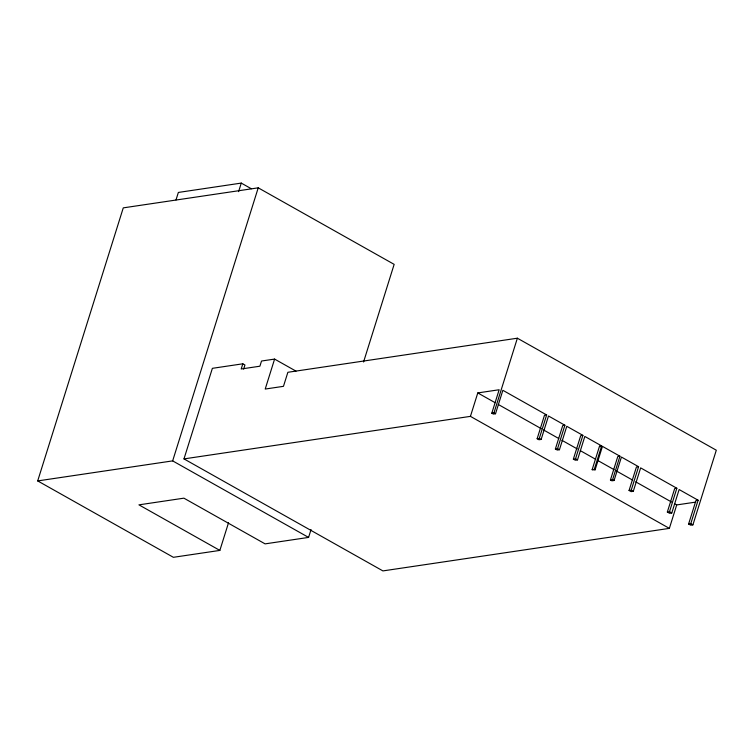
<?xml version="1.0" encoding="UTF-8"?>
<svg xmlns="http://www.w3.org/2000/svg" width="754" height="754" viewBox="0 0 754 754"><rect width="100%" height="100%" fill="white"/><g stroke="black" fill="none" stroke-linecap="round" stroke-linejoin="round"><path stroke-width="1.13" d="M228.519 522.776L219.857 550.411L173.382 557.31L37.7 480.92L123.27 207.868L258.226 187.831L394.154 264.362L363.56 362.005M176.012 199.914L178.359 192.44L241.271 183.09L251.327 188.754M238.594 191.639L241.271 183.09M37.7 480.92L172.657 460.882L258.226 187.831M695.829 502.089L676.706 504.926L669.364 528.375L382.919 570.91L183.985 458.903L212.374 368.329L242.826 363.805L244.937 364.993L243.636 369.14M242.826 363.805L241.205 368.989L259.904 366.208L261.525 361.025L274.597 359.083L295.973 371.119M274.597 359.083L265.21 389.045L283.466 386.331L287.868 372.288L517.367 338.207L716.3 450.213L692.898 524.878L690.73 525.199L688.6 524.002L695.951 500.552L698.119 500.232L690.768 523.672L688.6 524.002M219.857 550.411L138.943 504.85L183.91 498.168L265.088 543.87L308.584 537.413L311.053 529.562M183.985 458.903L470.43 416.368L477.782 392.928L499.148 389.752L491.806 413.192L493.342 414.069L495.519 413.748L502.861 390.299L546.65 414.954L539.308 438.394L537.14 438.724L544.482 415.275L546.65 414.954M491.806 413.192L493.974 412.872L517.367 338.207M537.14 438.724L538.978 439.761L541.146 439.431L548.497 415.991L564.897 425.228L557.545 448.668L555.378 448.988L562.729 425.548L564.897 425.228M555.378 448.988L557.272 450.053L559.44 449.733L566.782 426.293L582.889 435.35L575.538 458.8L573.37 459.12L580.712 435.671L582.889 435.35M573.37 459.12L575.311 460.213L577.489 459.893L584.831 436.453L601.664 445.925L594.312 469.365L592.144 469.695L599.496 446.245L601.664 445.925M592.144 469.695L595.104 469.817L602.446 446.368L619.948 456.217L612.597 479.667L610.429 479.987L617.78 456.538L619.948 456.217M610.429 479.987L611.909 480.816L614.076 480.496L621.428 457.056L638.581 466.707L631.23 490.157L629.062 490.477L636.414 467.037L638.581 466.707M629.062 490.477L631.126 491.636L633.294 491.316L640.646 467.876L676.847 488.253L669.505 511.702L667.337 512.023L674.679 488.583L676.847 488.253M667.337 512.023L669.609 513.304L671.776 512.984L679.128 489.544L698.119 500.232M599.496 446.245L600.278 446.688M477.782 392.928L495.208 402.74M498.29 404.474L541.353 428.715M543.408 429.874L558.789 438.536M561.862 440.27L577.244 448.922M580.316 450.656L595.698 459.318M597.752 460.477L614.161 469.714M616.207 470.864L632.615 480.1M635.697 481.834L671.578 502.041M674.66 503.776L676.706 504.926M493.974 412.872L495.519 413.748M539.308 438.394L541.146 439.431M557.545 448.668L559.44 449.733M575.538 458.8L577.489 459.893M594.312 469.365L595.104 469.817M612.597 479.667L614.076 480.496M631.23 490.157L633.294 491.316M669.505 511.702L671.776 512.984M690.768 523.672L692.898 524.878M470.43 416.368L669.364 528.375M172.657 460.882L308.584 537.413"/></g></svg>
